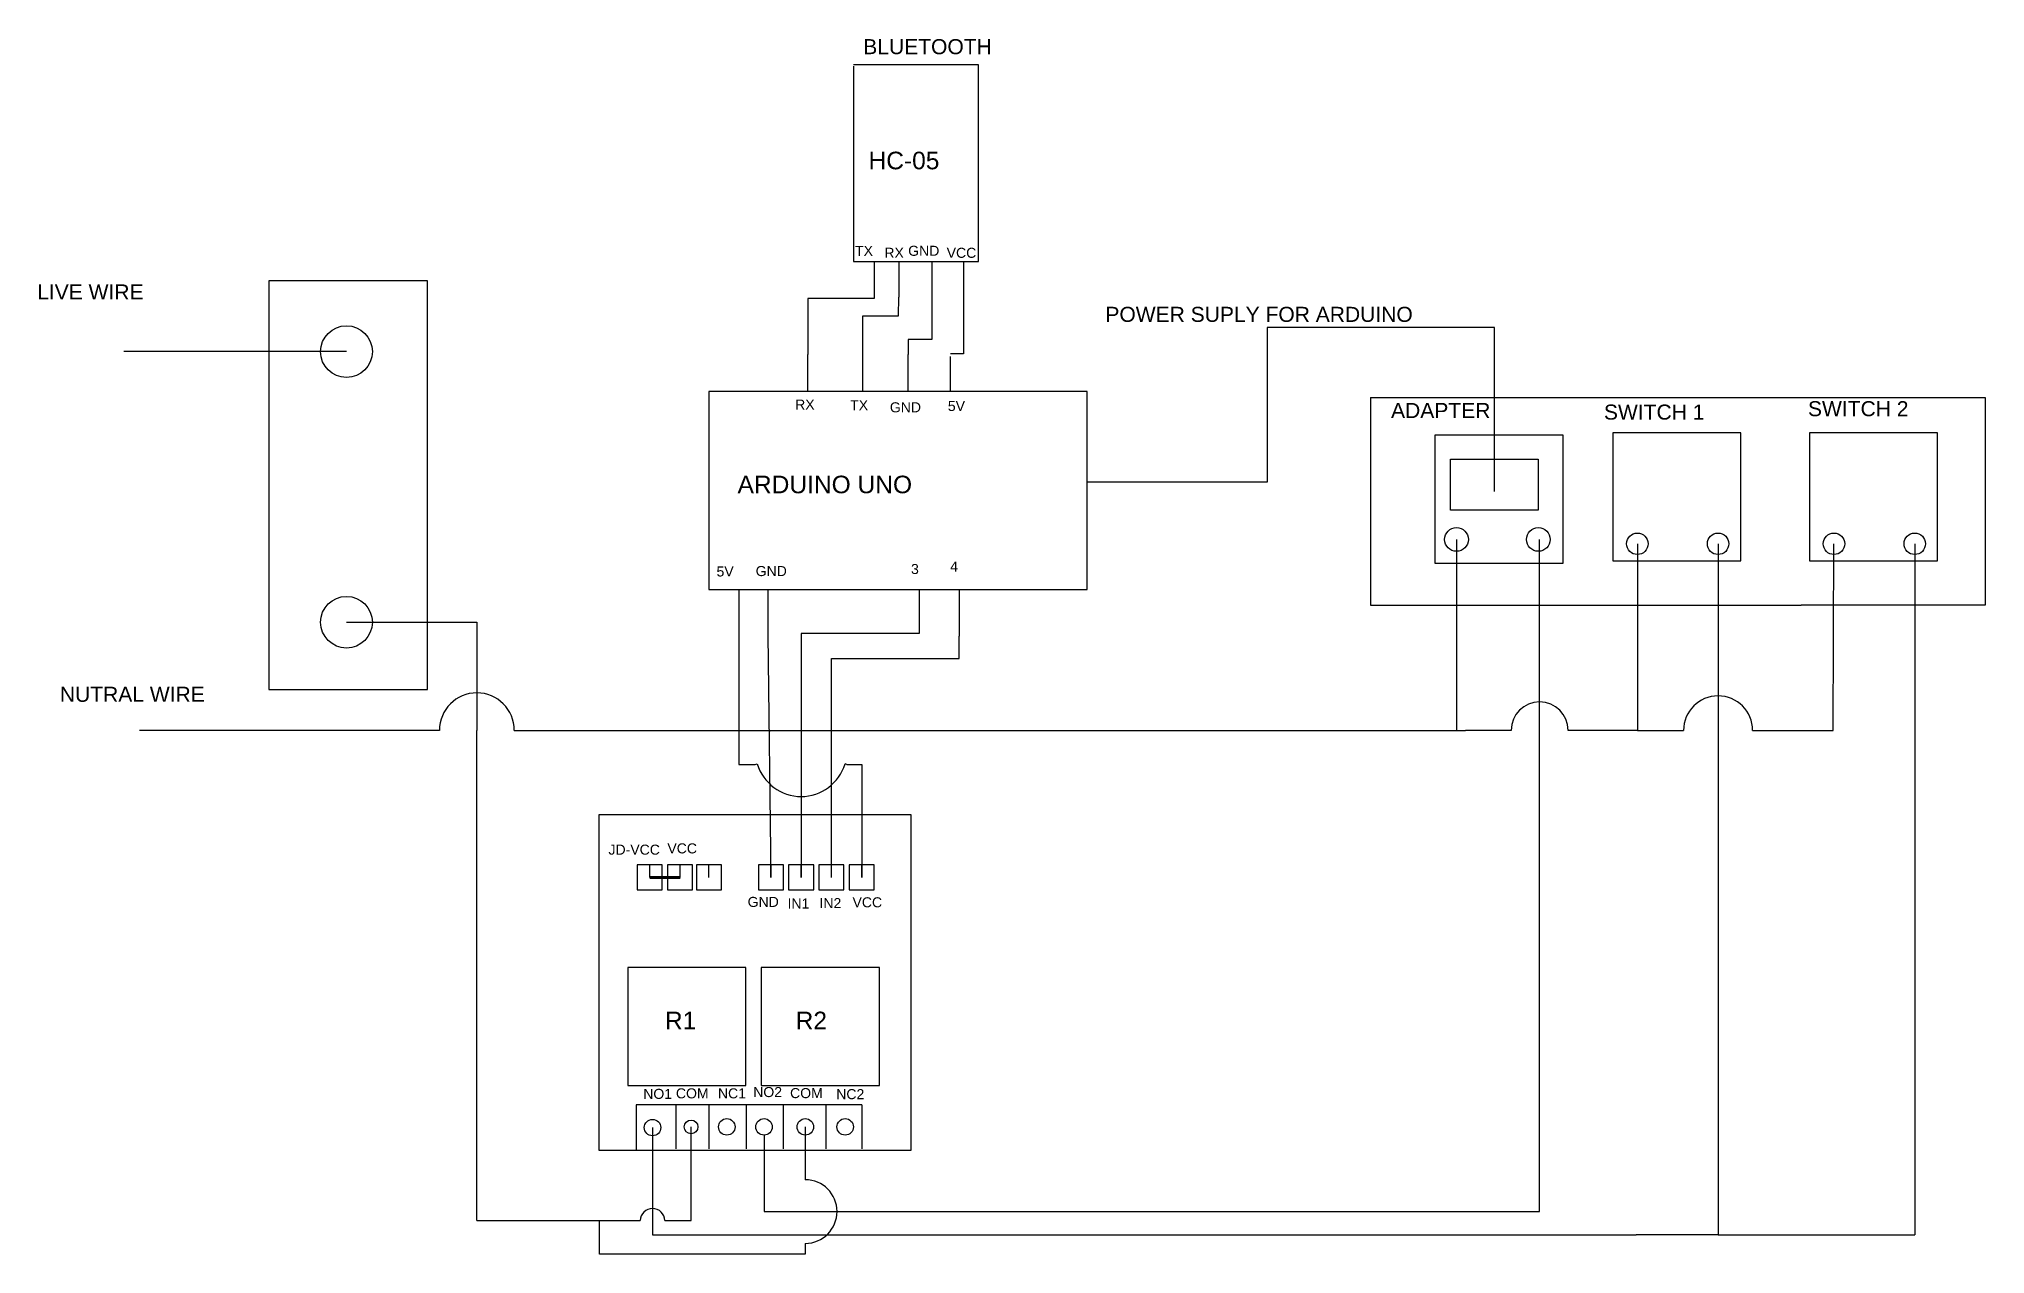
# Model space of a CAD drawing. Header units: millimetres. Extents: x -36 to 352, y -17 to 225.
import ezdxf

# ---------------------------------------------------------------- set-up
doc = ezdxf.new("R2010")
doc.units = ezdxf.units.MM
doc.header["$PDMODE"] = 68
doc.header["$PDSIZE"] = 5
doc.layers.add('thick continuous', color=7, linetype='Continuous', lineweight=30)
doc.styles.get("Standard").update_dxf_attribs({"font": 'arial.ttf'})

msp = doc.modelspace()

# ---------------------------------------------------------------- linework, layer by layer
at = {"layer": 'thick continuous'}
for p, q in [((151.37, 220.27), (126.42, 220.27)), ((126.42, 220), (126.42, 181.1)), ((151.37, 181.1), (151.37, 220.27)), ((126.42, 181.1), (151.37, 181.1)), ((130.54, 181.1), (130.54, 173.7)), ((135.47, 181.1), (135.47, 173.97)), ((142.05, 181.1), (142.05, 174.25)), ((148.36, 181.1), (148.36, 174.52)), ((128.3, 155.19), (128.3, 163.13)), ((117.34, 155.19), (117.34, 162.58)), ((172.99, 155.19), (97.6, 155.19)), ((97.6, 155.19), (97.6, 115.74)), ((172.99, 115.74), (172.99, 155.19)), ((97.6, 115.74), (172.99, 115.74)), ((103.63, 115.74), (103.63, 107.52)), ((109.39, 115.74), (109.39, 106.7)), ((139.54, 115.74), (139.54, 106.97)), ((147.49, 115.74), (147.49, 106.42)), ((75.72, 70.87), (75.72, 4.02)), ((137.95, 70.87), (75.72, 70.87)), ((137.95, 4.02), (137.95, 70.87)), ((91.07, 13.07), (83.12, 13.07)), ((83.12, 13.07), (83.12, 4.02)), ((128.08, 13.07), (91.07, 13.07)), ((91.07, 13.07), (91.07, 4.3)), ((97.65, 13.07), (97.65, 4.3)), ((105.05, 13.07), (105.05, 4.3)), ((112.45, 13.07), (112.45, 4.3)), ((120.95, 13.07), (120.95, 4.3)), ((128.08, 13.07), (128.08, 4.3)), ((75.72, 4.02), (137.95, 4.02)), ((80.1, 4.02), (131.1, 4.02))]:
    msp.add_line(p, q, dxfattribs=at)
at = {"layer": 'thick continuous', "lineweight": 30}
for p, q in [((9.98, 177.2), (9.98, 95.83)), ((41.59, 177.2), (9.98, 177.2)), ((41.59, 95.83), (41.59, 177.2)), ((148.36, 174.52), (148.36, 162.66)), ((130.54, 173.7), (117.34, 173.7)), ((117.34, 173.7), (117.34, 162.58)), ((135.39, 170.26), (135.47, 173.97)), ((142.05, 174.25), (142.05, 165.53)), ((128.3, 163.13), (128.3, 170.26)), ((128.3, 170.26), (135.39, 170.26)), ((254.15, 167.95), (208.85, 167.95)), ((208.85, 167.95), (208.85, 137.15)), ((254.15, 141.69), (254.15, 167.95)), ((25.44, 163.12), (-18.9, 163.12)), ((142.05, 165.53), (137.32, 165.53)), ((137.32, 165.53), (137.32, 162.58)), ((137.32, 155.19), (137.32, 162.58)), ((148.36, 162.66), (145.79, 162.66)), ((145.79, 155.19), (145.79, 162.17)), ((229.43, 153.99), (229.43, 112.63)), ((229.43, 153.99), (315.21, 153.99)), ((315.21, 153.99), (351.88, 153.99)), ((351.88, 153.99), (351.88, 112.63)), ((254.15, 135.28), (254.15, 141.69)), ((208.85, 137.15), (172.99, 137.15)), ((246.58, 125.7), (246.58, 87.68)), ((263.14, -8.18), (263.14, 125.7)), ((298.69, 124.84), (298.69, -12.85)), ((321.65, 87.68), (321.78, 124.84)), ((337.87, 124.84), (337.87, -12.85)), ((229.43, 112.63), (315.21, 112.63)), ((351.88, 112.63), (315.21, 112.63)), ((103.63, 107.52), (103.63, 80.9)), ((109.39, 106.7), (109.99, 58.39)), ((139.54, 106.97), (116.02, 106.97)), ((116.02, 106.97), (116.02, 58.39)), ((9.98, 95.83), (41.59, 95.83)), ((43.95, 87.68), (-15.8, 87.68)), ((51.41, -10), (51.41, 87.68)), ((282.61, 87.68), (291.82, 87.68)), ((305.57, 87.68), (321.65, 87.68)), ((103.63, 80.9), (106.89, 80.9)), ((106.89, 80.9), (107.27, 81.01)), ((125.14, 80.9), (124.76, 81.01)), ((125.14, 80.9), (128.08, 80.9)), ((128.08, 80.9), (128.08, 58.39)), ((86.41, 8.54), (86.41, -12.85)), ((108.62, 7.04), (108.62, -8.18)), ((108.62, -8.18), (263.14, -8.18)), ((86.41, -12.85), (195.52, -12.85)), ((195.52, -12.85), (282.35, -12.85)), ((298.69, -12.85), (282.35, -12.85)), ((298.69, -12.85), (337.87, -12.85))]:
    msp.add_line(p, q, dxfattribs=at)
at = {"layer": 'thick continuous', "lineweight": 80}
msp.add_line((85.86, 58.39), (91.89, 58.39), dxfattribs=at)
at = {"layer": 'thick continuous', "lineweight": 50}
msp.add_line((91.89, 58.39), (91.89, 58.39), dxfattribs=at)
msp.add_line((91.89, 58.39), (91.89, 58.39), dxfattribs=at)
at = {"layer": 'thick continuous', "lineweight": 30}
for points in [[(242.29, 146.49), (242.29, 120.99), (267.8, 120.99), (267.8, 146.49)], [(277.7, 146.92), (277.7, 121.42), (303.2, 121.42), (303.2, 146.92)], [(316.87, 146.92), (316.87, 121.42), (342.37, 121.42), (342.37, 146.92)], [(245.41, 141.69), (262.88, 141.69), (262.88, 131.55), (245.41, 131.55)]]:
    msp.add_lwpolyline(points, close=True, dxfattribs=at)
for points in [[(282.61, 124.84), (282.61, 87.68), (268.82, 87.68)], [(25.44, 109.22), (51.41, 109.22), (51.41, 87.68)], [(122.05, 58.39), (122.05, 101.97), (147.49, 101.97), (147.49, 106.42)], [(58.86, 87.68), (248.37, 87.68)], [(257.45, 87.68), (248.37, 87.68)], [(88.83, -10), (94.08, -10), (94.08, 8.68)], [(116.84, 8.68), (116.84, -1.84)], [(51.41, -10), (83.98, -10)], [(116.84, -14.53), (116.84, -16.66), (75.86, -16.66), (75.86, -10)]]:
    msp.add_lwpolyline(points, dxfattribs=at)
at = {"layer": 'thick continuous'}
for points in [[(81.47, 40.46), (81.47, 16.9), (105.03, 16.9), (105.03, 40.46)], [(108.08, 40.46), (108.08, 16.9), (131.64, 16.9), (131.64, 40.46)]]:
    msp.add_lwpolyline(points, close=True, dxfattribs=at)
at = {"layer": 'thick continuous', "lineweight": 30}
for centre, radius in [((25.44, 163.12), 5.15), ((246.58, 125.7), 2.36), ((262.88, 125.7), 2.36), ((282.61, 124.84), 2.14), ((298.69, 124.84), 2.14), ((321.78, 124.84), 2.14), ((337.87, 124.84), 2.14), ((25.44, 109.22), 5.15)]:
    msp.add_circle(centre, radius, dxfattribs=at)
at = {"layer": 'thick continuous'}
for centre, radius in [((86.41, 8.54), 1.64), ((94.08, 8.68), 1.37), ((101.21, 8.68), 1.64), ((108.62, 8.68), 1.64), ((116.84, 8.68), 1.64), ((124.79, 8.68), 1.64)]:
    msp.add_circle(centre, radius, dxfattribs=at)
at = {"layer": 'thick continuous', "lineweight": 30}
for centre, radius, start, end in [((51.41, 87.68), 7.46, 0, 180), ((263.14, 87.68), 5.68, 0, 180), ((298.69, 87.68), 6.87, 0, 180), ((116.02, 80.9), 9.12, 132.0264, 134.4707), ((116.02, 80.9), 9.12, 47.9736, 48.6245), ((116.02, 83.62), 9.12, 196.5788, 343.4212), ((116.84, -8.18), 6.34, 270, 90), ((86.41, -10), 2.43, 360, 180)]:
    msp.add_arc(centre, radius, start, end, dxfattribs=at)
at = {"layer": 'thick continuous'}
for p in [(85.86, 58.39), (91.89, 58.39), (97.65, 58.39), (109.99, 58.39), (116.02, 58.39), (122.05, 58.39), (128.08, 58.39)]:
    msp.add_point(p, dxfattribs=at)

# ---------------------------------------------------------------- texts
at = {"layer": 'thick continuous', "lineweight": 30}
for s, height, p in [('BLUETOOTH ', 3, (128.39, 222.38)), ('LIVE WIRE ', 3, (-36.18, 173.51)), ('POWER SUPLY FOR ARDUINO ', 3, (176.63, 169.05)), ('GND', 2, (133.69, 151.03)), ('5V', 2, (145.25, 151.29)), ('ADAPTER ', 3, (233.54, 149.9)), ('SWITCH 1', 3, (275.95, 149.58)), ('SWITCH 2 ', 3, (316.6, 150.26)), ('NUTRAL WIRE ', 3, (-31.66, 93.36))]:
    msp.add_text(s, height=height, dxfattribs=at).set_placement(p)
at = {"layer": 'thick continuous'}
for s, p in [('HC-05', (129.44, 199.45)), ('ARDUINO UNO', (103.35, 134.91)), ('R1', (88.88, 28.13)), ('R2', (114.92, 28.13))]:
    msp.add_text(s, height=3.5, dxfattribs=at).set_placement(p)
at = {"layer": 'thick continuous', "lineweight": 140}
for s, p in [('TX', (126.76, 182.2)), ('RX', (132.6, 181.82)), ('GND', (137.34, 182.21)), ('VCC', (145.01, 181.81)), ('RX', (114.82, 151.57)), ('TX', (125.79, 151.44)), ('5V', (99.16, 118.33)), ('GND', (106.96, 118.41)), ('3', (137.91, 118.82)), ('4', (145.71, 119.31)), ('JD-VCC', (77.64, 62.91)), ('VCC', (89.37, 63.16)), ('GND', (105.36, 52.5)), ('IN2', (119.67, 52.26)), ('VCC', (126.25, 52.42)), ('IN1', (113.31, 52.18)), ('NO1', (84.56, 14.26)), ('COM', (91.07, 14.36)), ('NC1', (99.44, 14.36)), ('NO2', (106.47, 14.62)), ('COM', (113.81, 14.41)), ('NC2', (123.01, 14.2))]:
    msp.add_text(s, height=2, dxfattribs=at).set_placement(p)

doc.saveas('drawing.dxf')
